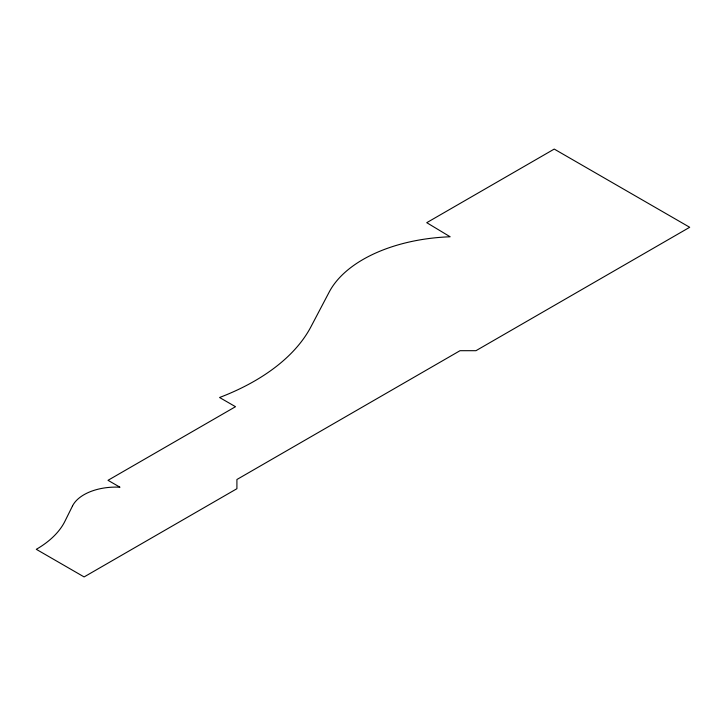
<?xml version="1.0" encoding="UTF-8"?>
<svg xmlns="http://www.w3.org/2000/svg" width="726" height="726" viewBox="0 0 726 726"><rect width="100%" height="100%" fill="white"/><g stroke="black" fill="none" stroke-linecap="round" stroke-linejoin="round"><path stroke-width="1.09" d="M72.509 505.968L64.959 521.204A112.693 65.059 0 0 1 36.3 549.319L84.107 576.925L236.912 488.707L236.912 479.505L460.021 350.694L475.957 350.694L689.7 227.283L554.237 149.075L426.743 222.682L450.147 236.776A135.227 78.072 0 0 0 329.223 292.015L310.955 326.754A225.378 130.117 0 0 1 219.57 397.503L235.505 406.705L108.011 480.313L119.971 487.21A45.076 26.027 0 0 0 72.509 505.968"/></g></svg>
